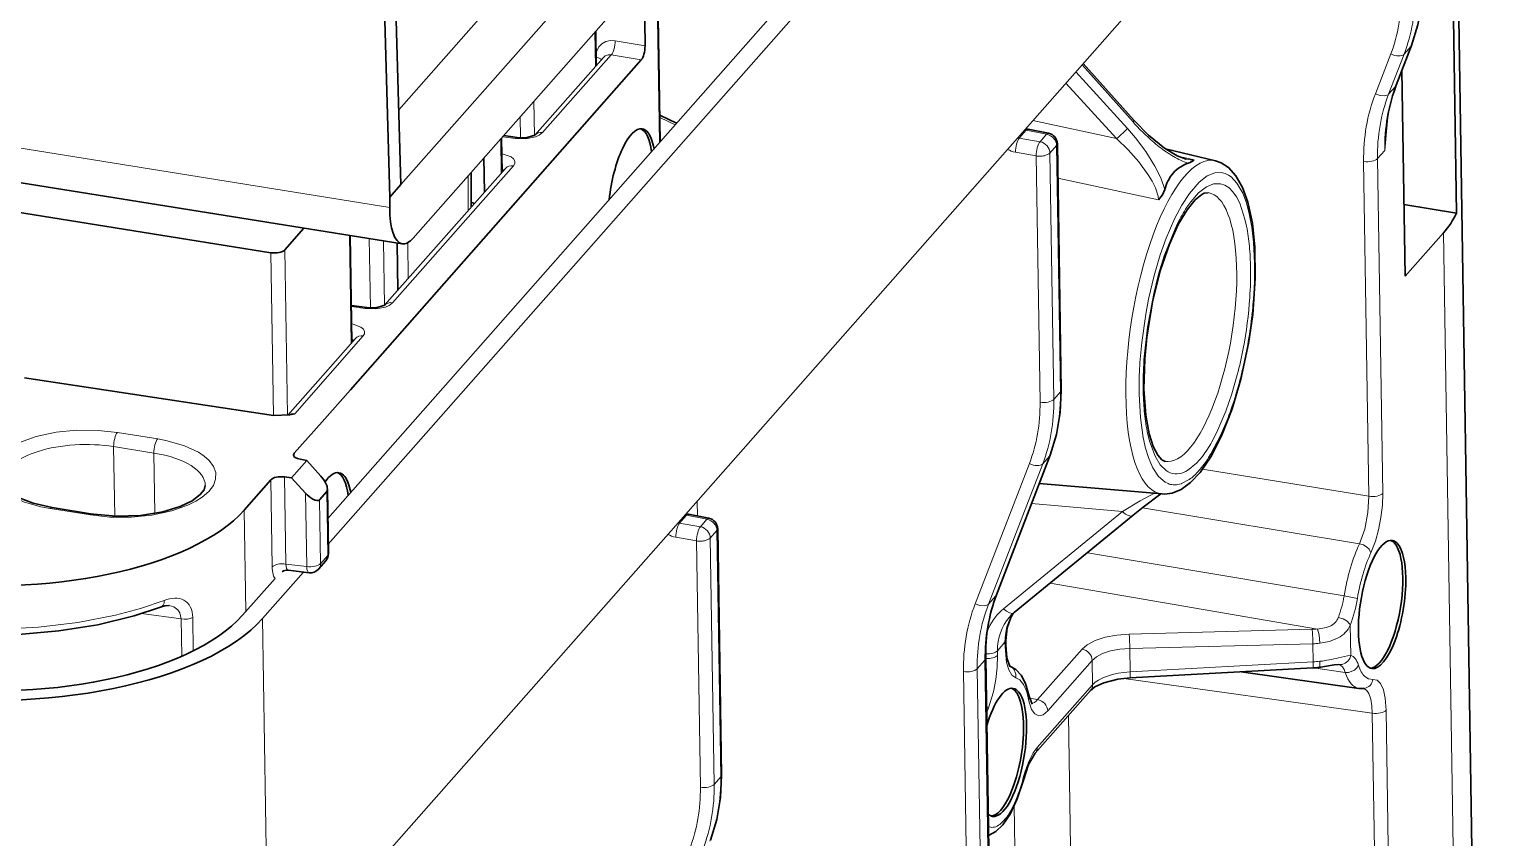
# Model space of a CAD drawing. Extents: x -1051 to 2563, y -231 to 775.
# Drawn here: x -162.5 to -95.2, y 470.7 to 508.2 of the extents above; entities that cross this region are included whole.
import ezdxf

# ---------------------------------------------------------------- set-up
doc = ezdxf.new("R2010")
doc.units = 0

msp = doc.modelspace()

# ---------------------------------------------------------------- linework, layer by layer
at = {"color": 7, "lineweight": 35}
for p, q in [((-98.675, 541.037), (-148.697, 484.332)), ((-99.995, 540.745), (-148.714, 485.516)), ((-96.494, 526.146), (-151.471, 463.824)), ((-96.846, 521.915), (-96.497, 499.649)), ((-96.448, 512.031), (-95.184, 431.416)), ((-134.219, 506.732), (-147.678, 491.474))]:
    msp.add_line(p, q, dxfattribs=at)
at = {"color": 7, "lineweight": 35, "ltscale": 0.392932}
msp.add_line((-135.043, 516.212), (-145.44, 504.425), dxfattribs=at)
at = {"color": 7, "lineweight": 35, "ltscale": 0.493666}
msp.add_line((-132.279, 515.77), (-145.342, 500.961), dxfattribs=at)
at = {"color": 7, "lineweight": 35, "ltscale": 0.332055}
for p, q in [((-145.342, 500.961), (-145.719, 514.238)), ((-145.857, 500.377), (-146.233, 513.654))]:
    msp.add_line(p, q, dxfattribs=at)
at = {"color": 7, "lineweight": 35, "ltscale": 0.449575}
msp.add_line((-144.766, 498.489), (-132.87, 511.975), dxfattribs=at)
at = {"color": 7, "lineweight": 13, "ltscale": 0.20878}
msp.add_line((-133.381, 502.897), (-133.512, 511.247), dxfattribs=at)
at = {"color": 7, "lineweight": 35, "ltscale": 0.20878}
msp.add_line((-133.477, 511.287), (-133.346, 502.937), dxfattribs=at)
at = {"color": 7, "lineweight": 35, "ltscale": 0.080858}
msp.add_line((-134.07, 510.614), (-134.043, 507.38), dxfattribs=at)
at = {"color": 7, "lineweight": 13, "ltscale": 0.039528}
msp.add_line((-136.337, 506.436), (-136.362, 508.017), dxfattribs=at)
at = {"color": 7, "lineweight": 35, "ltscale": 0.039529}
msp.add_line((-136.302, 506.476), (-136.326, 508.057), dxfattribs=at)
at = {"color": 7, "lineweight": 13, "ltscale": 0.03495}
msp.add_line((-135.421, 507.613), (-134.043, 507.38), dxfattribs=at)
at = {"color": 7, "lineweight": 13, "ltscale": 0.049017}
msp.add_line((-99.311, 505.518), (-98.611, 507.349), dxfattribs=at)
at = {"color": 7, "lineweight": 35, "ltscale": 0.049008}
msp.add_line((-99.284, 505.563), (-98.584, 507.394), dxfattribs=at)
at = {"color": 7, "lineweight": 13, "ltscale": 0.011793}
msp.add_line((-98.923, 506.995), (-98.611, 507.349), dxfattribs=at)
at = {"color": 7, "lineweight": 35, "ltscale": 0.120085}
msp.add_line((-139.148, 503.249), (-135.971, 506.851), dxfattribs=at)
at = {"color": 7, "lineweight": 13, "ltscale": 0.119994}
for p, q in [((-138.78, 503.367), (-135.605, 506.966)), ((-150.254, 490.361), (-147.078, 493.96))]:
    msp.add_line(p, q, dxfattribs=at)
at = {"color": 7, "lineweight": 13, "ltscale": 0.035155}
msp.add_line((-135.605, 506.966), (-134.219, 506.732), dxfattribs=at)
at = {"color": 7, "lineweight": 35, "ltscale": 0.088373}
msp.add_line((-113.764, 506.569), (-111.414, 503.929), dxfattribs=at)
at = {"color": 7, "lineweight": 13, "ltscale": 0.049465}
msp.add_line((-100.25, 505.165), (-99.537, 507.01), dxfattribs=at)
at = {"color": 7, "lineweight": 13, "ltscale": 0.049466}
msp.add_line((-99.636, 505.15), (-98.923, 506.995), dxfattribs=at)
at = {"color": 7, "lineweight": 13, "ltscale": 0.088431}
msp.add_line((-114.111, 506.176), (-111.723, 503.566), dxfattribs=at)
at = {"color": 7, "lineweight": 13, "ltscale": 0.088568}
msp.add_line((-113.819, 506.507), (-111.463, 503.861), dxfattribs=at)
at = {"color": 7, "lineweight": 35, "ltscale": 0.237983}
msp.add_line((-98.876, 496.72), (-99.026, 506.238), dxfattribs=at)
at = {"color": 7, "lineweight": 13, "ltscale": 0.086898}
msp.add_line((-112.222, 503.093), (-114.568, 505.658), dxfattribs=at)
at = {"color": 7, "lineweight": 13, "ltscale": 0.012272}
msp.add_line((-99.636, 505.15), (-99.311, 505.518), dxfattribs=at)
at = {"color": 7, "lineweight": 13, "ltscale": 0.039362}
msp.add_line((-139.159, 503.243), (-139.184, 504.818), dxfattribs=at)
at = {"color": 7, "lineweight": 13, "ltscale": 0.024127}
msp.add_line((-139.807, 503.128), (-139.823, 504.093), dxfattribs=at)
at = {"color": 7, "lineweight": 35, "ltscale": 0.021693}
msp.add_line((-132.58, 503.805), (-133.365, 504.175), dxfattribs=at)
at = {"color": 7, "lineweight": 13, "ltscale": 0.019848}
msp.add_line((-132.645, 503.731), (-133.364, 504.069), dxfattribs=at)
at = {"color": 7, "lineweight": 13, "ltscale": 0.099001}
msp.add_line((-116.093, 503.929), (-112.222, 503.093), dxfattribs=at)
at = {"color": 7, "lineweight": 13, "ltscale": 0.02011}
msp.add_line((-99.657, 504.218), (-99.731, 503.417), dxfattribs=at)
at = {"color": 7, "lineweight": 13, "ltscale": 0.014752}
msp.add_line((-140.628, 503.18), (-140.044, 503.097), dxfattribs=at)
at = {"color": 7, "lineweight": 35, "ltscale": 0.015581}
msp.add_line((-139.966, 503.143), (-140.583, 503.231), dxfattribs=at)
at = {"color": 7, "lineweight": 13, "ltscale": 0.01205}
for p, q in [((-116.41, 503.478), (-116.728, 503.116)), ((-132.126, 485.662), (-132.444, 485.3))]:
    msp.add_line(p, q, dxfattribs=at)
at = {"color": 7, "lineweight": 13, "ltscale": 0.024167}
for p, q in [((-116.41, 503.478), (-115.461, 503.293)), ((-132.126, 485.662), (-131.177, 485.477))]:
    msp.add_line(p, q, dxfattribs=at)
at = {"color": 7, "lineweight": 35, "ltscale": 0.02417}
msp.add_line((-116.319, 503.522), (-115.37, 503.337), dxfattribs=at)
at = {"color": 7, "lineweight": 13, "ltscale": 0.011554}
for p, q in [((-115.461, 503.293), (-115.766, 502.946)), ((-114.822, 491.372), (-115.127, 491.025)), ((-130.843, 473.209), (-130.538, 473.556))]:
    msp.add_line(p, q, dxfattribs=at)
at = {"color": 7, "lineweight": 13, "ltscale": 0.02195}
msp.add_line((-99.731, 503.417), (-99.818, 502.544), dxfattribs=at)
at = {"color": 7, "lineweight": 13, "ltscale": 0.467513}
msp.add_line((-164.321, 502.867), (-145.856, 499.908), dxfattribs=at)
at = {"color": 7, "lineweight": 13, "ltscale": 0.039522}
msp.add_line((-140.694, 501.497), (-140.719, 503.077), dxfattribs=at)
at = {"color": 7, "lineweight": 35, "ltscale": 0.039522}
msp.add_line((-140.659, 501.537), (-140.684, 503.117), dxfattribs=at)
at = {"color": 7, "lineweight": 13, "ltscale": 0.024421}
for p, q in [((-115.766, 502.946), (-116.728, 503.116)), ((-116.908, 502.461), (-115.946, 502.291)), ((-131.482, 485.131), (-132.444, 485.3))]:
    msp.add_line(p, q, dxfattribs=at)
at = {"color": 7, "lineweight": 13, "ltscale": 0.011555}
for p, q in [((-115, 502.772), (-115.306, 502.425)), ((-131.177, 485.477), (-131.482, 485.131)), ((-130.716, 484.956), (-131.022, 484.609))]:
    msp.add_line(p, q, dxfattribs=at)
at = {"color": 7, "lineweight": 13, "ltscale": 0.285038}
for p, q in [((-114.822, 491.372), (-115, 502.772)), ((-130.538, 473.556), (-130.716, 484.956))]:
    msp.add_line(p, q, dxfattribs=at)
at = {"color": 7, "lineweight": 35, "ltscale": 0.285037}
msp.add_line((-114.787, 491.454), (-114.966, 502.854), dxfattribs=at)
at = {"color": 7, "lineweight": 35, "ltscale": 0.059383}
msp.add_line((-107.644, 502.065), (-109.955, 502.613), dxfattribs=at)
at = {"color": 7, "lineweight": 13, "ltscale": 0.012654}
msp.add_line((-99.818, 502.544), (-100.153, 502.164), dxfattribs=at)
at = {"color": 7, "lineweight": 13, "ltscale": 0.211272}
msp.add_line((-145.725, 495.495), (-140.134, 501.832), dxfattribs=at)
at = {"color": 7, "lineweight": 35, "ltscale": 0.039521}
msp.add_line((-141.471, 500.616), (-141.496, 502.196), dxfattribs=at)
at = {"color": 7, "lineweight": 13, "ltscale": 0.285037}
for p, q in [((-115.767, 490.891), (-115.946, 502.291)), ((-115.127, 491.025), (-115.306, 502.425)), ((-131.483, 473.075), (-131.662, 484.475)), ((-130.843, 473.209), (-131.022, 484.609))]:
    msp.add_line(p, q, dxfattribs=at)
at = {"color": 7, "lineweight": 13, "ltscale": 0.01912}
msp.add_line((-109.387, 502.281), (-108.642, 502.106), dxfattribs=at)
at = {"color": 7, "lineweight": 13, "ltscale": 0.387278}
msp.add_line((-100.793, 502.03), (-100.55, 486.541), dxfattribs=at)
at = {"color": 7, "lineweight": 13, "ltscale": 0.387277}
msp.add_line((-100.153, 502.164), (-99.91, 486.675), dxfattribs=at)
at = {"color": 7, "lineweight": 35, "ltscale": 0.465893}
msp.add_line((-163.678, 501.167), (-145.277, 498.219), dxfattribs=at)
at = {"color": 7, "lineweight": 35, "ltscale": 0.211268}
msp.add_line((-146.093, 495.377), (-140.502, 501.714), dxfattribs=at)
at = {"color": 7, "lineweight": 13, "ltscale": 0.040128}
msp.add_line((-142.234, 501.359), (-142.231, 499.754), dxfattribs=at)
at = {"color": 7, "lineweight": 35, "ltscale": 0.040127}
msp.add_line((-142.095, 501.517), (-142.092, 499.912), dxfattribs=at)
at = {"color": 7, "lineweight": 13, "ltscale": 0.119237}
msp.add_line((-110.279, 500.251), (-114.941, 501.256), dxfattribs=at)
at = {"color": 7, "lineweight": 35, "ltscale": 0.019453}
msp.add_line((-145.857, 500.377), (-145.342, 500.961), dxfattribs=at)
at = {"color": 7, "lineweight": 35, "ltscale": 0.36525}
msp.add_line((-165.785, 500.124), (-151.359, 497.812), dxfattribs=at)
at = {"color": 7, "lineweight": 35, "ltscale": 0.011728}
msp.add_line((-145.856, 499.908), (-145.857, 500.377), dxfattribs=at)
at = {"color": 7, "lineweight": 35, "ltscale": 0.061556}
msp.add_line((-98.928, 500.039), (-96.497, 499.649), dxfattribs=at)
at = {"color": 7, "lineweight": 35, "ltscale": 0.033437}
msp.add_line((-149.827, 498.948), (-150.711, 497.945), dxfattribs=at)
at = {"color": 7, "lineweight": 13, "ltscale": 0.124654}
msp.add_line((-147.638, 493.624), (-147.717, 498.61), dxfattribs=at)
at = {"color": 7, "lineweight": 35, "ltscale": 0.123511}
msp.add_line((-147.603, 493.664), (-147.681, 498.604), dxfattribs=at)
at = {"color": 7, "lineweight": 13, "ltscale": 0.080191}
msp.add_line((-146.752, 495.256), (-146.802, 498.464), dxfattribs=at)
at = {"color": 7, "lineweight": 35, "ltscale": 0.067107}
msp.add_line((-97.101, 498.733), (-98.876, 496.72), dxfattribs=at)
at = {"color": 7, "lineweight": 13}
for p, q in [((-97.101, 498.733), (-95.94, 424.72)), ((-114.455, 476.394), (-114.077, 452.292)), ((-100.393, 476.504), (-99.977, 449.999)), ((-99.753, 476.637), (-99.337, 450.133))]:
    msp.add_line(p, q, dxfattribs=at)
at = {"color": 7, "lineweight": 13, "ltscale": 0.188343}
msp.add_line((-151.241, 490.28), (-151.359, 497.812), dxfattribs=at)
at = {"color": 7, "lineweight": 13, "ltscale": 0.191274}
msp.add_line((-150.591, 490.295), (-150.711, 497.945), dxfattribs=at)
at = {"color": 7, "lineweight": 13, "ltscale": 0.074708}
msp.add_line((-146.103, 495.371), (-146.15, 498.359), dxfattribs=at)
at = {"color": 7, "lineweight": 35, "ltscale": 0.054708}
msp.add_line((-145.482, 496.069), (-145.516, 498.257), dxfattribs=at)
at = {"color": 7, "lineweight": 13, "ltscale": 0.041439}
msp.add_line((-145.015, 498.277), (-144.997, 496.619), dxfattribs=at)
at = {"color": 7, "lineweight": 35, "ltscale": 0.018166}
msp.add_line((-146.911, 495.271), (-147.63, 495.374), dxfattribs=at)
at = {"color": 7, "lineweight": 13, "ltscale": 0.016184}
msp.add_line((-147.629, 495.316), (-146.988, 495.225), dxfattribs=at)
at = {"color": 7, "lineweight": 13, "ltscale": 0.004375}
msp.add_line((-105.941, 495.115), (-105.96, 494.941), dxfattribs=at)
at = {"color": 7, "lineweight": 35, "ltscale": 0.11815}
msp.add_line((-150.573, 490.298), (-147.446, 493.842), dxfattribs=at)
at = {"color": 7, "lineweight": 35, "ltscale": 0.291295}
msp.add_line((-162.752, 492.023), (-151.232, 490.278), dxfattribs=at)
at = {"color": 7, "lineweight": 35, "ltscale": 0.049544}
msp.add_line((-147.678, 491.474), (-148.989, 489.988), dxfattribs=at)
at = {"color": 7, "lineweight": 35, "ltscale": 0.018824}
msp.add_line((-151.232, 490.278), (-150.48, 490.314), dxfattribs=at)
at = {"color": 7, "lineweight": 35, "ltscale": 0.005767}
msp.add_line((-150.48, 490.314), (-150.254, 490.361), dxfattribs=at)
at = {"color": 7, "lineweight": 35, "ltscale": 0.048521}
msp.add_line((-148.989, 489.988), (-150.273, 488.532), dxfattribs=at)
at = {"color": 7, "lineweight": 13, "ltscale": 0.047129}
for p, q in [((-156.592, 489.196), (-158.454, 489.495)), ((-156.768, 488.54), (-158.629, 488.838)), ((-161.56, 485.973), (-159.699, 485.675))]:
    msp.add_line(p, q, dxfattribs=at)
at = {"color": 7, "lineweight": 13, "ltscale": 0.080457}
msp.add_line((-158.629, 488.838), (-158.579, 485.621), dxfattribs=at)
at = {"color": 7, "lineweight": 13, "ltscale": 0.069818}
msp.add_line((-156.768, 488.54), (-156.724, 485.748), dxfattribs=at)
at = {"color": 7, "lineweight": 13, "ltscale": 0.004094}
msp.add_line((-150.273, 488.532), (-150.271, 488.369), dxfattribs=at)
at = {"color": 7, "lineweight": 13, "ltscale": 0.172824}
msp.add_line((-117.805, 481.94), (-115.331, 488.395), dxfattribs=at)
at = {"color": 7, "lineweight": 35, "ltscale": 0.172824}
msp.add_line((-117.778, 481.985), (-115.304, 488.44), dxfattribs=at)
at = {"color": 7, "lineweight": 13, "ltscale": 0.011831}
msp.add_line((-115.644, 488.04), (-115.331, 488.395), dxfattribs=at)
at = {"color": 7, "lineweight": 35, "ltscale": 0.027022}
msp.add_line((-149.684, 488.197), (-150.399, 487.387), dxfattribs=at)
at = {"color": 7, "lineweight": 35, "ltscale": 0.008098}
msp.add_line((-150.003, 488.253), (-149.684, 488.197), dxfattribs=at)
at = {"color": 7, "lineweight": 35, "ltscale": 0.023992}
msp.add_line((-149.048, 487.478), (-149.684, 488.197), dxfattribs=at)
at = {"color": 7, "lineweight": 13, "ltscale": 0.174086}
msp.add_line((-118.768, 481.56), (-116.258, 488.055), dxfattribs=at)
at = {"color": 7, "lineweight": 13, "ltscale": 0.174087}
msp.add_line((-118.154, 481.545), (-115.644, 488.04), dxfattribs=at)
at = {"color": 7, "lineweight": 13, "ltscale": 0.194878}
msp.add_line((-108.244, 487.792), (-100.55, 486.541), dxfattribs=at)
at = {"color": 7, "lineweight": 35, "ltscale": 0.046567}
msp.add_line((-151.36, 487.3), (-152.592, 485.903), dxfattribs=at)
at = {"color": 7, "lineweight": 13, "ltscale": 0.100736}
for p, q in [((-151.297, 483.271), (-151.36, 487.3)), ((-150.724, 487.435), (-150.661, 483.406))]:
    msp.add_line(p, q, dxfattribs=at)
at = {"color": 7, "lineweight": 35, "ltscale": 0.008232}
msp.add_line((-150.724, 487.435), (-150.399, 487.387), dxfattribs=at)
at = {"color": 7, "lineweight": 35, "ltscale": 0.023936}
msp.add_line((-150.399, 487.387), (-149.75, 486.682), dxfattribs=at)
at = {"color": 7, "lineweight": 35, "ltscale": 0.142787}
msp.add_line((-110.114, 486.649), (-115.805, 487.132), dxfattribs=at)
at = {"color": 7, "lineweight": 13, "ltscale": 0.084874}
msp.add_line((-149.75, 486.682), (-149.697, 483.288), dxfattribs=at)
at = {"color": 7, "lineweight": 35, "ltscale": 0.012723}
msp.add_line((-149.107, 486.38), (-148.771, 486.761), dxfattribs=at)
at = {"color": 7, "lineweight": 13, "ltscale": 0.073944}
for p, q in [((-149.061, 483.422), (-149.107, 486.38)), ((-148.724, 483.804), (-148.771, 486.761))]:
    msp.add_line(p, q, dxfattribs=at)
at = {"color": 7, "lineweight": 35, "ltscale": 0.07476}
msp.add_line((-148.69, 483.886), (-148.737, 486.876), dxfattribs=at)
at = {"color": 7, "lineweight": 35, "ltscale": 0.047129}
msp.add_line((-159.613, 485.719), (-161.474, 486.018), dxfattribs=at)
at = {"color": 7, "lineweight": 13, "ltscale": 0.117518}
msp.add_line((-152.592, 485.903), (-152.519, 481.203), dxfattribs=at)
at = {"color": 7, "lineweight": 35, "ltscale": 0.024169}
msp.add_line((-132.035, 485.706), (-131.086, 485.521), dxfattribs=at)
at = {"color": 7, "lineweight": 13, "ltscale": 0.017327}
msp.add_line((-131.629, 486.318), (-131.618, 485.625), dxfattribs=at)
at = {"color": 7, "lineweight": 13, "ltscale": 0.17774}
msp.add_line((-117.452, 481.334), (-111.952, 485.839), dxfattribs=at)
at = {"color": 7, "lineweight": 35, "ltscale": 0.177738}
msp.add_line((-116.96, 481.156), (-111.46, 485.661), dxfattribs=at)
at = {"color": 7, "lineweight": 13, "ltscale": 0.10563}
msp.add_line((-111.952, 485.839), (-116.161, 486.204), dxfattribs=at)
at = {"color": 7, "lineweight": 13, "ltscale": 0.254419}
msp.add_line((-100.987, 484.346), (-111.027, 486.011), dxfattribs=at)
at = {"color": 7, "lineweight": 35, "ltscale": 0.285038}
msp.add_line((-130.503, 473.638), (-130.682, 485.038), dxfattribs=at)
at = {"color": 7, "lineweight": 13, "ltscale": 0.024422}
msp.add_line((-132.624, 484.645), (-131.662, 484.475), dxfattribs=at)
at = {"color": 7, "lineweight": 13, "ltscale": 0.012723}
msp.add_line((-148.724, 483.804), (-149.061, 483.422), dxfattribs=at)
at = {"color": 7, "lineweight": 13, "ltscale": 0.301065}
msp.add_line((-113.577, 483.927), (-101.701, 481.929), dxfattribs=at)
at = {"color": 7, "lineweight": 35, "ltscale": 0.071639}
msp.add_line((-149.843, 483.032), (-151.739, 480.883), dxfattribs=at)
at = {"color": 7, "lineweight": 13, "ltscale": 0.024292}
msp.add_line((-149.697, 483.288), (-150.661, 483.406), dxfattribs=at)
at = {"color": 7, "lineweight": 35, "ltscale": 0.024503}
msp.add_line((-150.56, 483.12), (-149.587, 483.001), dxfattribs=at)
at = {"color": 7, "lineweight": 35, "ltscale": 0.012704}
msp.add_line((-148.815, 483.548), (-149.151, 483.167), dxfattribs=at)
at = {"color": 7, "lineweight": 35, "ltscale": 0.056917}
msp.add_line((-151.164, 482.739), (-152.67, 481.032), dxfattribs=at)
at = {"color": 7, "lineweight": 13, "ltscale": 0.313422}
msp.add_line((-102.936, 480.399), (-115.291, 482.523), dxfattribs=at)
at = {"color": 7, "lineweight": 13, "ltscale": 0.013179}
msp.add_line((-117.805, 481.94), (-118.154, 481.545), dxfattribs=at)
at = {"color": 7, "lineweight": 13, "ltscale": 0.046202}
msp.add_line((-157.34, 481.109), (-155.509, 480.862), dxfattribs=at)
at = {"color": 7, "lineweight": 13, "ltscale": 0.043139}
msp.add_line((-155.482, 479.137), (-155.509, 480.862), dxfattribs=at)
at = {"color": 7, "lineweight": 13, "ltscale": 0.038423}
msp.add_line((-154.97, 480.924), (-154.946, 479.388), dxfattribs=at)
at = {"color": 7, "lineweight": 13, "ltscale": 0.426523}
msp.add_line((-151.471, 463.824), (-151.739, 480.883), dxfattribs=at)
at = {"color": 7, "lineweight": 13, "ltscale": 0.211825}
for p, q in [((-103.176, 480.384), (-111.646, 480.166)), ((-111.616, 479.499), (-103.146, 479.718))]:
    msp.add_line(p, q, dxfattribs=at)
at = {"color": 7, "lineweight": 13, "ltscale": 0.034946}
msp.add_line((-101.391, 479.177), (-101.413, 480.575), dxfattribs=at)
at = {"color": 7, "lineweight": 13, "ltscale": 0.013197}
msp.add_line((-117.388, 479.787), (-117.738, 479.392), dxfattribs=at)
at = {"color": 7, "lineweight": 13, "ltscale": 0.005358}
for p, q in [((-117.385, 479.573), (-117.388, 479.787)), ((-117.738, 479.392), (-117.734, 479.177))]:
    msp.add_line(p, q, dxfattribs=at)
at = {"color": 7, "lineweight": 35, "ltscale": 0.005361}
msp.add_line((-117.354, 479.87), (-117.351, 479.655), dxfattribs=at)
at = {"color": 7, "lineweight": 13, "ltscale": 0.021026}
msp.add_line((-103.133, 478.877), (-103.146, 479.718), dxfattribs=at)
at = {"color": 7, "lineweight": 13, "ltscale": 0.013484}
msp.add_line((-118.314, 478.964), (-118.671, 478.559), dxfattribs=at)
at = {"color": 7, "lineweight": 13, "ltscale": 0.27239}
for p, q in [((-118.144, 468.069), (-118.314, 478.964)), ((-119.14, 467.531), (-119.311, 478.425)), ((-118.5, 467.665), (-118.671, 478.559))]:
    msp.add_line(p, q, dxfattribs=at)
at = {"color": 7, "lineweight": 35, "ltscale": 0.272387}
msp.add_line((-118.109, 468.152), (-118.28, 479.046), dxfattribs=at)
at = {"color": 7, "lineweight": 13, "ltscale": 0.077804}
for p, q in [((-113.818, 479.465), (-115.877, 477.131)), ((-115.412, 476.609), (-113.354, 478.943))]:
    msp.add_line(p, q, dxfattribs=at)
at = {"color": 7, "lineweight": 13, "ltscale": 0.028183}
msp.add_line((-113.336, 477.816), (-113.354, 478.943), dxfattribs=at)
at = {"color": 7, "lineweight": 13, "ltscale": 0.027053}
msp.add_line((-111.616, 479.499), (-111.599, 478.417), dxfattribs=at)
at = {"color": 7, "lineweight": 35, "ltscale": 0.211971}
msp.add_line((-103.137, 478.597), (-111.603, 478.137), dxfattribs=at)
at = {"color": 7, "lineweight": 13, "ltscale": 0.211971}
msp.add_line((-103.133, 478.877), (-111.599, 478.417), dxfattribs=at)
at = {"color": 7, "lineweight": 35, "ltscale": 0.137412}
msp.add_line((-101.023, 477.647), (-106.466, 478.416), dxfattribs=at)
at = {"color": 7, "lineweight": 13, "ltscale": 0.037169}
msp.add_line((-103.118, 478.598), (-101.646, 478.391), dxfattribs=at)
at = {"color": 7, "lineweight": 13, "ltscale": 0.000672591}
msp.add_line((-101.931, 478.758), (-101.957, 478.763), dxfattribs=at)
at = {"color": 7, "lineweight": 13, "ltscale": 0.096953}
msp.add_line((-115.901, 474.908), (-113.336, 477.816), dxfattribs=at)
at = {"color": 7, "lineweight": 13, "ltscale": 0.29007}
msp.add_line((-111.883, 478.114), (-100.393, 476.504), dxfattribs=at)
at = {"color": 7, "lineweight": 35, "ltscale": 0.009991}
msp.add_line((-116.138, 476.914), (-116.27, 477.291), dxfattribs=at)
at = {"color": 7, "lineweight": 13, "ltscale": 0.009505}
msp.add_line((-115.877, 477.131), (-116.251, 477.2), dxfattribs=at)
at = {"color": 7, "lineweight": 35, "ltscale": 0.096957}
msp.add_line((-115.992, 474.651), (-113.426, 477.56), dxfattribs=at)
at = {"color": 7, "lineweight": 13, "ltscale": 0.005454}
msp.add_line((-118.165, 476.706), (-118.24, 476.501), dxfattribs=at)
at = {"color": 7, "lineweight": 13, "ltscale": 0.126977}
msp.add_line((-116.878, 467.131), (-116.957, 472.209), dxfattribs=at)
at = {"color": 7, "lineweight": 35}
for points in [[(-98.584, 507.394), (-98.287, 508.356), (-98.115, 509.365), (-98.069, 510.406)], [(-109.005, 502.142), (-109.418, 502.296), (-110.01, 502.651), (-110.742, 503.245), (-111.414, 503.929)], [(-139.143, 503.254), (-139.56, 503.135), (-139.966, 503.143)], [(-105.928, 494.96), (-105.809, 496.626), (-105.828, 498.065), (-105.942, 499.174), (-106.149, 500.147), (-106.395, 500.835), (-106.7, 501.375), (-107.044, 501.755), (-107.39, 501.977), (-107.644, 502.065)], [(-108.283, 500.505), (-108.584, 500.263), (-108.965, 499.797), (-109.368, 499.118), (-109.782, 498.202), (-110.201, 496.979), (-110.562, 495.533), (-110.828, 493.906), (-110.924, 492.895)], [(-110.279, 500.251), (-110.099, 500.494), (-109.993, 500.738)], [(-107.984, 500.59), (-108.173, 500.56), (-108.283, 500.505)], [(-146.087, 495.382), (-146.504, 495.263), (-146.911, 495.271)], [(-109.656, 486.688), (-109.23, 486.861), (-108.798, 487.175), (-108.359, 487.643), (-107.866, 488.366), (-107.368, 489.337), (-106.878, 490.594), (-106.472, 491.967), (-106.121, 493.609), (-105.928, 494.96)], [(-110.924, 492.895), (-110.959, 491.501), (-110.875, 490.288), (-110.717, 489.425), (-110.529, 488.84), (-110.318, 488.439), (-110.127, 488.228), (-109.976, 488.155)], [(-114.787, 491.454), (-114.834, 490.413), (-115.006, 489.403), (-115.304, 488.44)], [(-161.474, 486.018), (-162.35, 486.217), (-163.007, 486.476), (-163.42, 486.734), (-163.656, 486.976), (-163.745, 487.178), (-163.749, 487.226)], [(-154.389, 487.045), (-154.449, 486.835), (-154.622, 486.616), (-154.994, 486.337), (-155.547, 486.07), (-156.348, 485.825), (-157.381, 485.658), (-158.509, 485.618), (-159.55, 485.71), (-159.613, 485.719)], [(-110.178, 486.654), (-110.992, 486.039), (-111.46, 485.661)], [(-156.421, 481.42), (-157.673, 481.01), (-159.369, 480.598), (-161.171, 480.307), (-163.037, 480.143), (-164.919, 480.111)], [(-156.058, 481.481), (-156.259, 481.468), (-156.421, 481.42)], [(-117.354, 479.87), (-117.292, 480.455), (-117.119, 480.927), (-117.006, 481.117)], [(-117.161, 478.669), (-117.298, 479.069), (-117.351, 479.655)], [(-116.27, 477.291), (-116.433, 477.871), (-116.632, 478.255), (-116.884, 478.528), (-117.175, 478.688)], [(-102.861, 478.622), (-102.156, 478.738), (-101.951, 478.762)], [(-113.426, 477.56), (-113.231, 477.717), (-112.813, 477.911), (-112.171, 478.074), (-111.603, 478.137)], [(-116.522, 473.453), (-116.296, 474.122), (-115.992, 474.651)], [(-130.503, 473.638), (-130.55, 472.597), (-130.723, 471.587), (-131.02, 470.624)], [(-118.151, 470.842), (-117.808, 471.022), (-117.486, 471.331), (-117.152, 471.824), (-116.817, 472.542), (-116.522, 473.453)]]:
    msp.add_lwpolyline(points, dxfattribs=at)
at = {"color": 7, "lineweight": 13}
for points in [[(-135.421, 507.613), (-135.645, 507.624), (-135.855, 507.58), (-136.038, 507.485), (-136.185, 507.342), (-136.311, 507.083)], [(-135.605, 506.966), (-135.751, 506.969), (-135.881, 506.924), (-135.971, 506.851)], [(-100.25, 505.165), (-100.036, 505.089), (-99.821, 505.072), (-99.665, 505.123), (-99.636, 505.15)], [(-140.044, 503.097), (-139.562, 503.083), (-139.114, 503.171), (-138.937, 503.247), (-138.78, 503.367)], [(-109.993, 500.738), (-110.18, 501.28), (-110.449, 501.824), (-110.865, 502.492), (-111.344, 503.128), (-111.723, 503.566)], [(-112.222, 503.093), (-111.685, 502.569), (-111.192, 502.011), (-110.758, 501.421), (-110.576, 501.121), (-110.424, 500.816), (-110.3, 500.433), (-110.279, 500.251)], [(-140.134, 501.832), (-140.073, 501.937), (-140.072, 502.045), (-140.129, 502.149), (-140.243, 502.242), (-140.607, 502.379), (-140.667, 502.39)], [(-115.568, 502.301), (-115.357, 502.382), (-115.306, 502.425)], [(-111.061, 493.655), (-110.872, 494.973), (-110.742, 495.658), (-110.481, 496.763), (-110.202, 497.709), (-109.931, 498.479), (-109.53, 499.409), (-109.21, 500.013), (-108.855, 500.558), (-108.398, 501.083), (-108.031, 501.362), (-107.684, 501.503)], [(-107.684, 501.503), (-107.379, 501.519), (-107.197, 501.474), (-107.043, 501.4), (-106.924, 501.317), (-106.661, 501.037), (-106.389, 500.563), (-106.221, 500.122), (-106.083, 499.617), (-105.965, 498.986), (-105.886, 498.305), (-105.838, 497.326)], [(-108.971, 499.918), (-108.795, 500.167), (-108.435, 500.579), (-108.072, 500.861)], [(-108.072, 500.861), (-107.741, 500.997), (-107.419, 501.006), (-107.216, 500.939), (-107.023, 500.814), (-106.843, 500.631), (-106.678, 500.393), (-106.528, 500.101), (-106.283, 499.368), (-106.209, 499.036)], [(-110.957, 492.854), (-110.795, 494.373), (-110.507, 495.921), (-110.28, 496.818), (-110.019, 497.665), (-109.519, 498.922), (-109.401, 499.166)], [(-146.988, 495.225), (-146.506, 495.211), (-146.058, 495.299), (-145.881, 495.375), (-145.725, 495.495)], [(-147.078, 493.96), (-147.018, 494.065), (-147.016, 494.173), (-147.074, 494.276), (-147.187, 494.37), (-147.551, 494.507), (-147.611, 494.518)], [(-106.638, 492.158), (-106.885, 491.286), (-107.165, 490.474), (-107.58, 489.507), (-107.814, 489.061)], [(-110.993, 489.245), (-111.124, 490.18), (-111.182, 491.269)], [(-107.078, 490.146), (-107.41, 489.356), (-107.858, 488.501), (-107.965, 488.328)], [(-158.454, 489.495), (-159.339, 489.589), (-160.347, 489.594), (-161.293, 489.5), (-162.208, 489.306), (-162.991, 489.028), (-163.327, 488.859), (-163.618, 488.674), (-163.926, 488.407), (-164.136, 488.124), (-164.243, 487.831), (-164.244, 487.535), (-164.14, 487.246), (-163.939, 486.974), (-163.717, 486.775), (-163.448, 486.593), (-162.802, 486.289), (-162.004, 486.057), (-161.56, 485.973)], [(-159.699, 485.675), (-158.814, 485.58), (-157.806, 485.575), (-156.86, 485.669), (-155.944, 485.863), (-155.162, 486.141), (-154.825, 486.31), (-154.534, 486.495), (-154.226, 486.762), (-154.016, 487.045), (-153.91, 487.338), (-153.909, 487.634), (-154.013, 487.923), (-154.214, 488.195), (-154.435, 488.394), (-154.704, 488.576), (-155.35, 488.88), (-156.149, 489.112), (-156.592, 489.196)], [(-109.934, 487.733), (-110.206, 488), (-110.444, 488.391), (-110.702, 489.095), (-110.808, 489.545)], [(-109.843, 487.128), (-109.975, 487.194), (-110.283, 487.462), (-110.548, 487.862), (-110.737, 488.293), (-110.898, 488.818)], [(-108.255, 488.388), (-108.533, 488.068), (-108.949, 487.734)], [(-108.865, 487.314), (-109.222, 487.125), (-109.224, 487.124), (-109.231, 487.121), (-109.307, 487.099), (-109.312, 487.098)], [(-110.465, 486.678), (-111.136, 486.328), (-111.952, 485.839)], [(-100.55, 486.541), (-100.594, 485.785), (-100.744, 485.026), (-100.987, 484.346)], [(-99.91, 486.675), (-99.927, 486.131), (-99.991, 485.561), (-100.1, 484.995), (-100.248, 484.464), (-100.456, 483.931)], [(-131.284, 484.485), (-131.073, 484.566), (-131.022, 484.609)], [(-100.987, 484.346), (-100.805, 484.29), (-100.641, 484.192), (-100.54, 484.093), (-100.456, 483.931)], [(-151.162, 482.737), (-151.226, 482.839), (-151.294, 483.178), (-151.297, 483.271)], [(-150.56, 483.12), (-150.59, 483.132), (-150.607, 483.149), (-150.635, 483.202), (-150.661, 483.406)], [(-164.962, 480.391), (-163.524, 480.402), (-162.114, 480.486), (-160.286, 480.707), (-158.547, 481.046), (-157.382, 481.355), (-156.285, 481.72)], [(-156.421, 481.42), (-156.334, 481.495), (-156.295, 481.596), (-156.285, 481.72)], [(-156.058, 481.481), (-155.838, 481.419), (-155.661, 481.29), (-155.565, 481.141), (-155.509, 480.862)], [(-118.768, 481.56), (-118.554, 481.484), (-118.339, 481.467), (-118.183, 481.518), (-118.154, 481.545)], [(-117.452, 481.334), (-117.322, 481.218), (-117.178, 481.141), (-117.046, 481.122), (-116.96, 481.156)], [(-101.965, 480.936), (-101.747, 480.87), (-101.555, 480.756), (-101.444, 480.638), (-101.413, 480.575)], [(-102.936, 480.399), (-102.527, 480.463), (-102.34, 480.535)], [(-102.936, 480.399), (-102.859, 480.124), (-102.826, 479.739)], [(-111.646, 480.166), (-112.216, 480.121), (-112.748, 480.019), (-113.212, 479.865), (-113.583, 479.667), (-113.818, 479.465)], [(-101.97, 479.983), (-102.368, 479.824), (-102.826, 479.739)], [(-117.734, 479.177), (-117.751, 478.634), (-117.815, 478.064), (-117.924, 477.497), (-118.165, 476.706)], [(-116.894, 478.146), (-117.069, 478.261), (-117.212, 478.502), (-117.315, 478.856), (-117.385, 479.573)], [(-111.616, 479.499), (-112.074, 479.465), (-112.511, 479.381), (-112.874, 479.26), (-113.15, 479.115), (-113.354, 478.943)], [(-101.956, 479.061), (-101.537, 479.154), (-101.391, 479.177)], [(-101.391, 479.177), (-101.439, 479.03), (-101.528, 478.904), (-101.647, 478.811), (-101.788, 478.761), (-101.931, 478.758)], [(-102.813, 478.904), (-102.828, 478.672), (-102.84, 478.64), (-102.847, 478.63), (-102.859, 478.622), (-102.861, 478.622)], [(-101.033, 478.719), (-101.103, 478.599), (-101.209, 478.5), (-101.495, 478.39), (-101.646, 478.391)], [(-116.536, 477.828), (-116.702, 478.04), (-116.894, 478.146)], [(-100.393, 476.504), (-100.413, 476.848), (-100.465, 477.158), (-100.553, 477.412), (-100.658, 477.567), (-100.786, 477.645)], [(-100.745, 478.203), (-100.564, 478.086), (-100.364, 478.069)], [(-100.364, 478.069), (-100.174, 478.036), (-100.01, 477.872), (-99.881, 477.586), (-99.795, 477.194), (-99.753, 476.637)], [(-115.412, 476.609), (-115.623, 476.431), (-115.825, 476.383), (-116.006, 476.467), (-116.158, 476.679), (-116.296, 477.121)], [(-116.25, 474.336), (-116.08, 474.661), (-115.901, 474.908)]]:
    msp.add_lwpolyline(points, dxfattribs=at)
at = {"color": 7, "lineweight": 35}
for centre, radius, start, end in [((-92.147, 502.861), 7.632, 159.2666, 174.73288), ((-116.213, 504.061), 0.55, 247.36535, 258.83259), ((-115.466, 502.846), 0.5, 0.89761, 78.99328), ((-108.349, 500.338), 1.713, 109.47688, 122.03709), ((-108.386, 500.425), 1.621, 122.57481, 154.71301), ((-107.89, 500.172), 2.178, 154.25559, 164.9434), ((-99.794, 501.17), 3.632, 317.85867, 335.23051), ((-150.214, 486.426), 1.57, 25.31114, 42.08212), ((-149.326, 486.837), 0.591, 3.83883, 26.05741), ((-148.691, 487.626), 1.418, 221.68993, 239.65584), ((-148.905, 486.862), 0.168, 323.40872, 5.11663), ((-110.002, 488.033), 1.389, 265.37053, 284.44064), ((-131.929, 486.246), 0.55, 247.36537, 258.8326), ((-131.182, 485.03), 0.5, 0.89761, 78.99328), ((-149.19, 483.879), 0.5, 318.58262, 0.89793), ((-150.612, 482.787), 0.336, 81.07133, 129.8873), ((-149.526, 483.497), 0.5, 263.03842, 318.66811), ((-115.707, 479.624), 1.979, 129.29853, 138.56121), ((-103.346, 482.472), 3.881, 273.0923, 277.17672), ((-100.897, 478.548), 0.909, 262.0415, 279.38281)]:
    msp.add_arc(centre, radius, start, end, dxfattribs=at)
at = {"color": 7, "lineweight": 13}
for centre, radius, start, end in [((-103.906, 510.578), 10.111, 221.63161, 226.43316), ((-116.305, 503.986), 0.519, 250.91126, 258.43298), ((-105.001, 509.41), 8.509, 226.35336, 231.93812), ((-79.951, 501.663), 19.886, 174.52035, 177.46292), ((-116.711, 503.55), 1.107, 239.63917, 259.72103), ((-116.64, 503.642), 0.533, 252.98187, 260.44698), ((-106.534, 507.422), 5.999, 231.7573, 239.37667), ((-115.787, 503.36), 1.081, 261.55534, 271.68119), ((-115.78, 503.338), 1.059, 271.34215, 281.59924), ((-107.909, 505.04), 3.248, 238.84619, 251.84924), ((-108.704, 503.301), 1.197, 255.46191, 272.97658), ((-140.784, 501.451), 0.258, 40.04538, 61.51619), ((-102.951, 495.976), 7.196, 146.78766, 153.68449), ((-115.251, 497.288), 9.209, 5.1107, 10.9439), ((-118.957, 496.936), 12.932, 0.7877, 5.20008), ((-122.746, 496.883), 16.722, 356.08691, 0.79143), ((-123.061, 497.068), 17.225, 357.26382, 0.86054), ((-125.473, 497.161), 19.639, 355.69273, 357.32715), ((-125.854, 497.084), 19.837, 349.24771, 356.12089), ((-125.864, 497.181), 20.03, 354.07838, 355.72016), ((-127.473, 497.336), 21.647, 347.10813, 353.64737), ((-147.729, 493.579), 0.258, 40.04538, 61.51619), ((-90.885, 491.393), 20.302, 173.60426, 175.35419), ((-125.468, 496.98), 19.438, 345.63568, 349.33476), ((-93.82, 491.527), 17.364, 177.00553, 180.85224), ((-91.297, 491.417), 19.889, 175.32779, 177.06977), ((-93.62, 491.685), 17.377, 176.14352, 179.14144), ((-123.904, 496.453), 17.97, 339.45506, 347.31427), ((-95.354, 491.72), 15.642, 179.17478, 180.8736), ((-98.08, 491.659), 12.916, 180.78592, 185.24449), ((-150.326, 489.934), 0.433, 80.39533, 121.74542), ((-101.823, 491.3), 9.155, 185.15253, 191.0538), ((-103.916, 490.592), 7.203, 190.77148, 194.25284), ((-112.787, 491.834), 5.694, 322.75243, 330.85485), ((-109.452, 488.389), 0.813, 233.69185, 264.56749), ((-109.626, 488.875), 1.327, 293.11298, 300.66925), ((-110.782, 489.819), 3.16, 312.70384, 318.55408), ((-112.116, 490.947), 4.908, 318.99516, 327.75506), ((-109.534, 487.9), 0.831, 248.19922, 264.91022), ((-109.535, 487.95), 0.881, 265.27992, 284.64698), ((-109.469, 488.468), 0.891, 266.13292, 294.15874), ((-110.195, 489.185), 2.296, 305.38023, 312.65835), ((-132.021, 486.17), 0.519, 250.91126, 258.43297), ((-132.356, 485.826), 0.533, 252.98188, 260.44697), ((-132.427, 485.734), 1.107, 239.63939, 259.72103), ((-131.503, 485.545), 1.081, 261.55534, 271.68119), ((-131.497, 485.522), 1.059, 271.34215, 281.59924), ((-149.098, 483.791), 0.374, 319.39313, 1.97975), ((-94.136, 481.031), 6.954, 155.34842, 163.93655), ((-149.435, 483.41), 0.374, 319.54296, 1.96527), ((-91.382, 480.189), 9.834, 163.66161, 170.47835), ((-155.72, 480.278), 1.549, 93.04489, 111.38278), ((-155.751, 480.993), 0.832, 63.61165, 93.54163), ((-155.704, 481.129), 0.689, 25.9938, 62.03663), ((-106.796, 482.747), 5.16, 339.45126, 350.87575), ((-103.492, 470.271), 11.794, 78.20492, 81.26636), ((-107.527, 482.867), 6.531, 339.44824, 350.73205), ((-156.121, 480.935), 1.15, 359.45943, 25.58409), ((-115.9, 479.431), 2.456, 129.19327, 156.18068), ((-102.649, 481.201), 0.734, 294.89085, 338.80932), ((-115.746, 479.352), 2.629, 155.97415, 159.65442), ((-103.259, 483.661), 3.277, 271.4582, 275.66533), ((-102.562, 481.101), 1.265, 297.89426, 335.40495), ((-117.476, 479.873), 0.122, 315.51259, 358.33073), ((-117.472, 479.659), 0.122, 315.50378, 358.33352), ((-103.277, 484.159), 4.444, 271.68965, 275.82733), ((-103.824, 486.806), 7.967, 277.29573, 283.56206), ((-103.354, 483.303), 4.432, 272.85902, 277.01255), ((-116.533, 477.244), 0.267, 332.59757, 10.01059), ((-118.488, 476.582), 0.347, 20.86484, 45.41205), ((-111.423, 472.191), 5.283, 156.03898, 165.57947), ((-123.71, 475.349), 7.402, 336.03059, 345.58894), ((-116.585, 473.461), 0.0634, 352.54942, 45.67237), ((-117.979, 471.619), 0.399, 243.44729, 276.49511)]:
    msp.add_arc(centre, radius, start, end, dxfattribs=at)
for centre, major_axis, ratio, start_param, end_param in [((-107.774, 511.403), (7.66, -6.429), 0.838908, 0.279413, 0.62848), ((-107.306, 511.913), (7.248, -6.873), 0.825236, 0.329918, 0.679245), ((-104.9, 510.212), (1.447, -6.759), 0.839294, 0.908047, 1.339767), ((-135.612, 507.415), (-0.083, -0.493), 0.348482, 0.488778, 2.042124), ((-99.051, 507.573), (0.467, -0.179), 0.535245, 6.08862, 6.281894), ((-136.529, 506.667), (-0.5, -0.004), 0.4255, 3.505238, 4.248951), ((-99.363, 507.219), (0.466, -0.18), 0.522816, 4.536015, 6.090411), ((-90.587, 500.93), (7.285, -6.889), 0.823372, 3.469881, 3.818471), ((-99.751, 505.741), (0.467, -0.179), 0.535245, 6.08862, 6.283186), ((-94.386, 501.628), (1.547, -7.446), 0.835245, 4.053633, 4.487382), ((-90.796, 500.754), (7.652, -6.414), 0.83991, 3.420663, 3.770039), ((-111.787, 503.596), (-0.373, -0.332), 0.064753, 2.560998, 3.141073), ((-138.773, 502.918), (0.375, -0.331), 0.833519, 2.219942, 3.128357), ((-116.415, 503.031), (-0.095, -0.491), 0.336841, 3.142175, 3.638325), ((-115.466, 502.846), (-0.095, -0.491), 0.336841, 3.141612, 3.638325), ((-115.466, 502.846), (-0.375, 0.331), 0.833519, 3.790738, 5.335354), ((-112.048, 503.301), (0.369, 0.337), 0.085327, 4.143116, 5.701571), ((-140.037, 502.648), (-0.071, -0.495), 0.304686, 3.142123, 3.621938), ((-116.734, 502.669), (0.087, 0.492), 0.307757, 0.491099, 2.061438), ((-115.772, 502.5), (-0.087, -0.492), 0.307757, 3.632692, 5.203031), ((-115.772, 502.5), (-0.375, 0.331), 0.833519, 3.790738, 5.335354), ((-115.466, 502.846), (0.5, 0.008), 0.440114, 5.902083, 6.283145), ((-140.66, 501.942), (0.088, 0.492), 0.362874, 0.491907, 0.517626), ((-140.127, 501.384), (0.375, -0.331), 0.833519, 2.219942, 3.141876), ((-108.943, 494.367), (1.235, 7.71), 0.333984, 6.258323, 9.449618), ((-100.619, 502.239), (0.5, 0.008), 0.440114, 4.34874, 5.902083), ((-108.967, 494.371), (-0.996, -6.218), 0.333984, 6.27664, 9.430618), ((-146.981, 494.776), (-0.071, -0.495), 0.304686, 3.142123, 3.621938), ((-145.718, 495.046), (0.375, -0.331), 0.833519, 2.219942, 3.128357), ((-147.604, 494.069), (0.088, 0.492), 0.362874, 0.491907, 0.517626), ((-147.071, 493.511), (0.375, -0.331), 0.833519, 2.219942, 3.141876), ((-124.068, 492.931), (7.344, -6.788), 0.827843, 0.319293, 0.668361), ((-115.287, 491.446), (0.5, 0.008), 0.440114, 5.902083, 6.283145), ((-121.622, 491.257), (1.449, -6.759), 0.839341, 0.907869, 1.339552), ((-115.593, 491.099), (0.5, 0.008), 0.440114, 4.34874, 5.902083), ((-124.495, 492.447), (7.66, -6.429), 0.838909, 0.279416, 0.628484), ((-160, 487.285), (-3.75, -0.059), 0.440114, 4.331287, 6.282918), ((-158.447, 489.046), (-0.079, -0.494), 0.333984, 3.627404, 5.1982), ((-156.585, 488.747), (0.079, 0.494), 0.333984, 0.485811, 2.056607), ((-158.139, 486.986), (3.75, 0.059), 0.440114, 0.000011, 1.189694), ((-115.771, 488.618), (-0.467, 0.179), 0.532768, 2.947391, 3.141691), ((-116.084, 488.264), (0.466, -0.18), 0.522816, 4.536015, 6.090411), ((-100.376, 486.75), (-0.5, -0.008), 0.440114, 1.207148, 2.760491), ((-161.553, 485.524), (0.079, 0.494), 0.333984, 6.283169, 6.768996), ((-159.692, 485.226), (0.079, 0.494), 0.333984, 6.283169, 6.768996), ((-132.131, 485.215), (-0.095, -0.491), 0.336841, 3.142175, 3.638325), ((-111.777, 486.047), (0.317, -0.387), 0.537041, 4.813811, 6.283159), ((-132.45, 484.853), (0.087, 0.492), 0.307757, 0.491099, 2.061438), ((-131.488, 484.684), (-0.087, -0.492), 0.307757, 3.632692, 5.203031), ((-131.488, 484.684), (-0.375, 0.331), 0.833519, 3.790738, 5.335354), ((-131.182, 485.03), (-0.095, -0.491), 0.336841, 3.141612, 3.638325), ((-131.182, 485.03), (-0.375, 0.331), 0.833519, 3.790738, 5.335354), ((-131.182, 485.03), (0.5, 0.008), 0.440114, 5.902083, 6.283145), ((-100.397, 481.606), (-0.634, -3.958), 0.333984, 4.002787, 4.684438), ((-149.19, 483.879), (0.5, 0.008), 0.440114, 5.902083, 6.283157), ((-150.832, 483.197), (-0.5, -0.008), 0.440114, 4.357467, 5.902083), ((-149.526, 483.497), (0.5, 0.008), 0.440114, 4.357467, 5.902083), ((-149.526, 483.497), (-0.061, -0.496), 0.32346, 5.186255, 6.283131), ((-109.078, 477.398), (7.323, -6.806), 0.827311, 3.463197, 3.812327), ((-118.245, 482.163), (0.467, -0.179), 0.532768, 6.088984, 6.283283), ((-112.902, 478.023), (1.549, -7.447), 0.835298, 4.053444, 4.487151), ((-109.301, 477.145), (7.673, -6.41), 0.839552, 3.419124, 3.768254), ((-114.923, 478.97), (2.309, -1.915), 0.840104, 3.115919, 3.76518), ((-114.625, 479.318), (2.184, -2.048), 0.827314, 3.272038, 3.816703), ((-155.334, 481.071), (0.5, 0.008), 0.440114, 4.34874, 5.521437), ((-103.177, 479.937), (0.013, -0.5), 0.056524, 1.115221, 2.678642), ((-111.647, 479.718), (-0.013, 0.5), 0.056524, 4.256814, 5.820235), ((-118.78, 479.038), (-0.5, -0.008), 0.440114, 2.760491, 3.140961), ((-118.203, 479.466), (0.5, 0.008), 0.440114, 4.549357, 5.902083), ((-118.2, 479.252), (-0.5, -0.008), 0.440114, 1.403061, 2.760491), ((-113.819, 479.018), (0.375, -0.331), 0.833519, 0.649145, 2.202488), ((-101.866, 476.51), (-0.452, -2.672), 0.322253, 2.596342, 3.115106), ((-119.137, 478.634), (0.5, 0.008), 0.440115, 4.348741, 5.902084), ((-117.359, 478.221), (-0.127, -0.484), 0.942077, 1.662663, 3.009028), ((-111.475, 477.556), (1.999, 0.076), 0.432679, 1.616552, 2.750852), ((-111.63, 478.636), (0.027, -0.499), 0.042601, 6.283185, 7.396997), ((-103.164, 479.096), (0.027, -0.499), 0.042601, 6.282547, 7.396997), ((-102.276, 476.789), (-0.327, -1.972), 0.334195, 2.572, 3.113397), ((-100.397, 481.606), (-0.634, -3.958), 0.333984, 5.711962, 6.289435), ((-85.076, 529.852), (-15.45, -51.781), 0.09361, 6.150214, 6.234311), ((-136.452, 425.186), (-19.535, -52.993), 0.101593, 2.975425, 3.057974), ((-113.801, 477.89), (0.375, -0.331), 0.833519, 0.000235, 0.649145), ((-100.83, 478.144), (0.08, -0.493), 0.936838, 6.283143, 7.552446), ((-115.92, 478.865), (-0.299, -1.913), 0.338957, 0.085974, 0.492406), ((-115.878, 476.684), (0.375, -0.331), 0.833519, 0.649145, 2.202488), ((-100.218, 476.712), (-0.5, -0.008), 0.440114, 1.207148, 2.760491), ((-116.367, 474.982), (0.375, -0.331), 0.833519, 6.283099, 6.932331), ((-139.784, 475.116), (7.344, -6.788), 0.827842, 0.31929, 0.668357), ((-131.003, 473.63), (0.5, 0.008), 0.440114, 5.902083, 6.283145), ((-137.337, 473.441), (1.447, -6.759), 0.839295, 0.908046, 1.339766), ((-131.309, 473.284), (0.5, 0.008), 0.440114, 4.34874, 5.902083), ((-140.211, 474.632), (7.66, -6.429), 0.838908, 0.279413, 0.62848), ((-120.247, 501.02), (2.168, -29.854), 0.151745, 0.147624, 0.270749), ((-115.003, 514.9), (-3.006, -43.679), 0.098541, 0.017431, 0.127774)]:
    msp.add_ellipse(centre, major_axis=major_axis, ratio=ratio, start_param=start_param, end_param=end_param, dxfattribs=at)
at = {"color": 7, "lineweight": 35}
for centre, major_axis, ratio, start_param, end_param in [((-134.226, 507.181), (-0.079, -0.494), 0.334012, 0.48589, 2.039236), ((-134.648, 500.58), (0.475, 2.962), 0.333984, 0.000023, 1.730338), ((-134.787, 500.602), (-0.475, -2.962), 0.333984, 2.315257, 3.070979), ((-134.648, 500.58), (0.475, 2.962), 0.333984, 5.983597, 6.283209), ((-134.648, 500.58), (0.475, 2.962), 0.333984, 5.525685, 5.983597), ((-112.013, 502.075), (3.401, 0.102), 0.149691, 5.849624, 6.145195), ((-144.76, 501.175), (0.523, 2.954), 0.326209, 2.070643, 3.147084), ((-143.347, 499.442), (2, 0.031), 0.440114, 0.782798, 0.885414), ((-144.76, 501.175), (0.523, 2.954), 0.326209, 3.147084, 3.632712), ((-151.177, 498.02), (0.5, 0.008), 0.440114, 4.331287, 5.902083), ((-149.808, 488.458), (0.5, 0.008), 0.440114, 2.760491, 3.141564), ((-149.808, 488.458), (0.5, 0.008), 0.440114, 3.141564, 4.305107), ((-150.895, 487.226), (0.5, 0.008), 0.440114, 1.215874, 2.760491), ((-148.683, 484.67), (0.475, 2.962), 0.333984, 0.000023, 0.600021), ((-148.822, 484.692), (-0.475, -2.962), 0.333984, 2.315253, 3.070979), ((-148.683, 484.67), (0.475, 2.962), 0.333984, 5.983597, 6.283209), ((-148.683, 484.67), (0.475, 2.962), 0.333984, 5.530785, 5.983597), ((-149.58, 486.903), (-0.462, 0.534), 0.388336, 2.340547, 3.193947), ((-163.761, 487.693), (-11.999, -0.188), 0.440114, 1.207148, 2.760491), ((-99.94, 481.533), (0.475, 2.962), 0.333984, 0.000023, 2.842005), ((-100.08, 481.556), (-0.475, -2.962), 0.333984, 0.07027, 3.070979), ((-99.94, 481.533), (0.475, 2.962), 0.333984, 5.983597, 6.283209), ((-99.94, 481.533), (0.475, 2.962), 0.333984, 5.1982, 5.983597), ((-99.94, 481.533), (0.475, 2.962), 0.333984, 3.141616, 5.1982), ((-109.216, 477.427), (7.104, -6.861), 0.820807, 3.477297, 3.827252), ((-163.838, 482.822), (11.999, 0.188), 0.440114, 4.331287, 5.902083), ((-163.838, 482.822), (12.998, 0.204), 0.440114, 4.331287, 5.902083), ((-99.94, 481.533), (0.475, 2.962), 0.333984, 2.842005, 3.141616), ((-117.486, 474.69), (0.475, 2.962), 0.333984, 0.000023, 1.193374), ((-117.626, 474.712), (-0.475, -2.962), 0.333984, 0.878466, 3.070979), ((-117.486, 474.69), (0.475, 2.962), 0.333984, 5.983597, 6.283209), ((-117.486, 474.69), (0.475, 2.962), 0.333984, 3.141616, 5.983597), ((-117.626, 474.712), (-0.475, -2.962), 0.333984, 0.07027, 0.878466), ((-117.486, 474.69), (0.475, 2.962), 0.333984, 2.919844, 3.141616)]:
    msp.add_ellipse(centre, major_axis=major_axis, ratio=ratio, start_param=start_param, end_param=end_param, dxfattribs=at)

doc.saveas('drawing.dxf')
